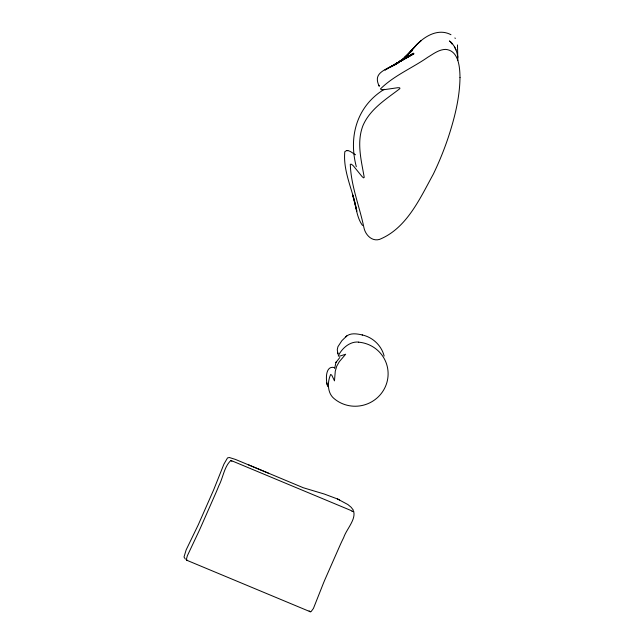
<?xml version="1.0" encoding="UTF-8"?>
<svg xmlns="http://www.w3.org/2000/svg" width="644" height="644" viewBox="0 0 644 644"><rect width="100%" height="100%" fill="white"/><g stroke="black" fill="none" stroke-linecap="round" stroke-linejoin="round"><path stroke-width="0.97" d="M457.86 60.512L457.481 44.919M334.671 368.577L335.87 362.58L339.807 357.533M336.281 361.735L335.87 362.58M399.465 61.864L412.176 50.594L404.247 57.767L412.216 49.717L405.784 56.833L412.281 49.532L406.235 56.616L416.877 44.541L412.788 49C421.53 38.181 436.825 27.185 450.953 34.712M398.531 62.701L402.742 59.087L398.346 62.589M397.058 63.643L402.444 59.417L395.094 64.698M384.251 89.307C356.881 106.051 348.324 136.52 356.309 166.691M394.273 65.294L402.234 59.659L391.737 66.517L413.48 53.21L390.514 67.008L413.73 53.492L390.232 66.952L413.939 53.766L384.991 70.043L390.023 66.976C380.258 71.87 373.971 75.533 379.252 86.272L378.978 85.322M355.536 154.769C352.743 153.53 347.873 148.217 344.806 151.702C342.809 171.956 353.459 191.485 356.808 211.224L352.518 194.577C356.229 204.623 356.011 216.561 362.508 225.481M187.621 560.216L186.704 560.28L186.325 559.596L187.315 555.853L197.193 534.914A162.199 81.273 -61.2 0 0 200.55 527.669L215.885 492.853A162.199 81.273 -61.2 0 0 218.928 485.56C223.13 477.574 224.249 466.417 230.946 460.436L353.725 511.634C355.834 519.933 346.279 529.593 343.687 537.579A160.509 114.882 -75.1 0 0 340.29 544.727L324.962 579.544A160.509 114.882 -75.1 0 0 321.952 586.934L313.427 608.443L311.084 611.615L310.054 611.72L309.128 610.882M351.938 511.4L353.725 511.634M358.692 342.101C349.813 341.143 341.698 348.549 338.253 355.995L339.654 356.164L345.675 354.224L339.291 361.695L336.732 366.186L335.291 371.137L334.469 380.854L331.829 375.275L330.686 374.414C327.321 381.779 327.152 392.937 334.067 398.572A32.675 32.031 -18.1 0 0 385.442 386.529A32.675 32.031 -18.1 0 0 358.684 342.181M346.504 150.487L347.744 150.575M362.54 335.033C357.138 333.769 350.199 332.465 345.796 336.812L346.746 335.967L341.875 340.684L337.899 346.762L337.263 349.781L337.955 353.886M362.186 334.928C372.779 337.263 381.449 345.458 384.138 356.019M334.389 367.563C324.866 365.092 325.631 380.99 327.764 386.65M186.51 560.143L310.384 611.8M248.431 464.799L303.356 487.766L324.27 494.029L337.448 498.955L347.873 504.542L351.173 507.295L353.54 510.402M268.645 473.268L235.463 459.43L229.296 457.498L227.517 457.924L223.935 464.099L213.623 489.939L198.296 524.755L186.148 549.904L184.007 557.02L185.319 559.064M339.646 499.945L337.432 498.947M230.946 460.436L231.864 461.329M457.868 57.308C457.047 51.109 454.503 44.839 449.415 40.934L450.003 41.498M451.943 43.341L450.228 41.53L451.943 43.913L451.516 43.22M454.922 37.907L455.284 38.479M456.016 49.95L454.471 46.674M326.798 382.898L327.184 384.613M337.794 352.993L337.963 354.087M459.993 77.513C459.736 97.944 454.608 117.981 448.305 137.301A319.617 313.314 -18.1 0 1 433.348 174.089C419.969 198.392 406.686 228.459 379.356 239.455C371.612 241.629 365.261 234.577 363.9 227.541C359.561 206.483 350.94 185.722 350.296 164.26L351.511 164.276L353.339 165.83L362.137 176.657L363.562 177.865L364.23 177.398C361.324 160.445 356.462 142.566 362.894 125.757C370.018 108.965 386.078 99.265 399.908 88.622L399.731 87.809L397.831 87.705L383.792 89.725L381.369 89.677L380.467 88.928C393.895 75.59 412.281 68.071 427.785 57.252C433.34 53.935 438.91 49.467 445.688 49.395C458.745 50.594 459.88 67.346 459.993 77.513M421.055 40.661L417.006 44.412L421.063 40.653"/></g></svg>
